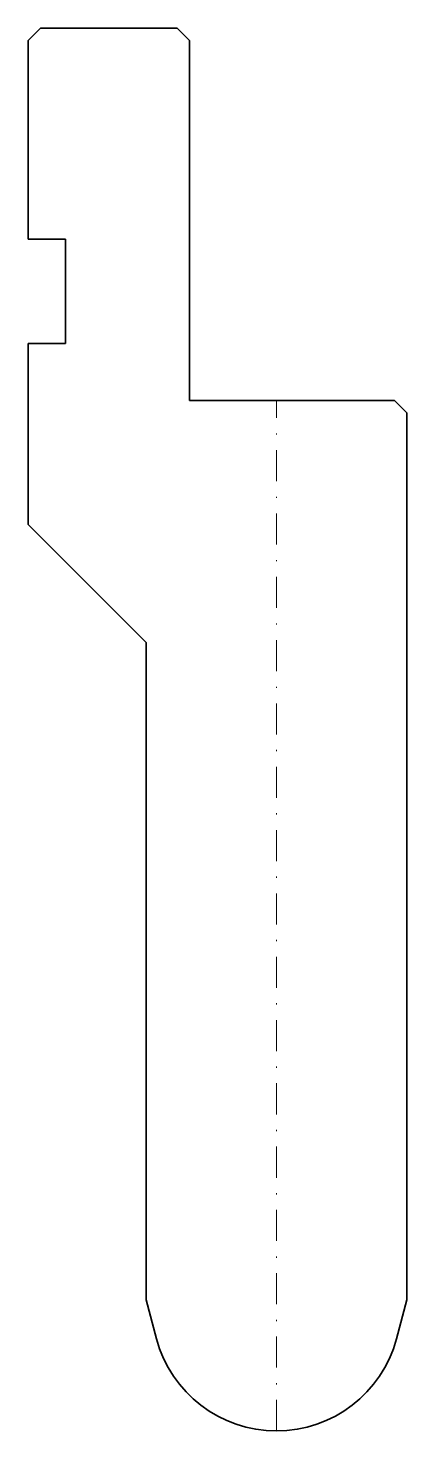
# Model space of a CAD drawing. Header units: millimetres. Extents: x -20 to 10, y 0 to 113.
import ezdxf

# ---------------------------------------------------------------- set-up
doc = ezdxf.new("R2010")
doc.units = ezdxf.units.MM
doc.header["$LTSCALE"] = 5
doc.linetypes.add('AUSGEZOGEN', pattern=[0])
doc.linetypes.add('DASHDOT', pattern=[1, 0.5, -0.25, 0, -0.25])
doc.layers.add('2', color=7, linetype='Continuous')

msp = doc.modelspace()

# ---------------------------------------------------------------- linework, layer by layer
at = {"layer": '2', "color": 7, "linetype": 'AUSGEZOGEN', "lineweight": 35}
for p, q in [((-20, 112), (-19, 113)), ((-19, 113), (-8, 113)), ((-8, 113), (-7, 112)), ((-20, 96), (-20, 112)), ((-7, 112), (-7, 83)), ((-17, 96), (-20, 96)), ((-17, 87.6), (-17, 96)), ((-20, 73), (-20, 87.6)), ((-20, 87.6), (-17, 87.6)), ((-7, 83), (9.5, 83)), ((9.5, 83), (10.5, 82)), ((10.5, 82), (10.5, 10.55)), ((-10.5, 63.5), (-20, 73)), ((-10.5, 10.55), (-10.5, 63.5)), ((-9.66, 7.41), (-10.5, 10.55)), ((10.5, 10.55), (9.66, 7.41))]:
    msp.add_line(p, q, dxfattribs=at)
at = {"layer": '2', "color": 7, "linetype": 'DASHDOT', "lineweight": 18}
msp.add_line((0, 0), (0, 83), dxfattribs=at)
at = {"layer": '2', "color": 7, "linetype": 'AUSGEZOGEN', "lineweight": 35}
msp.add_arc((0, 10), 10, 195, 345, dxfattribs=at)

doc.saveas('drawing.dxf')
